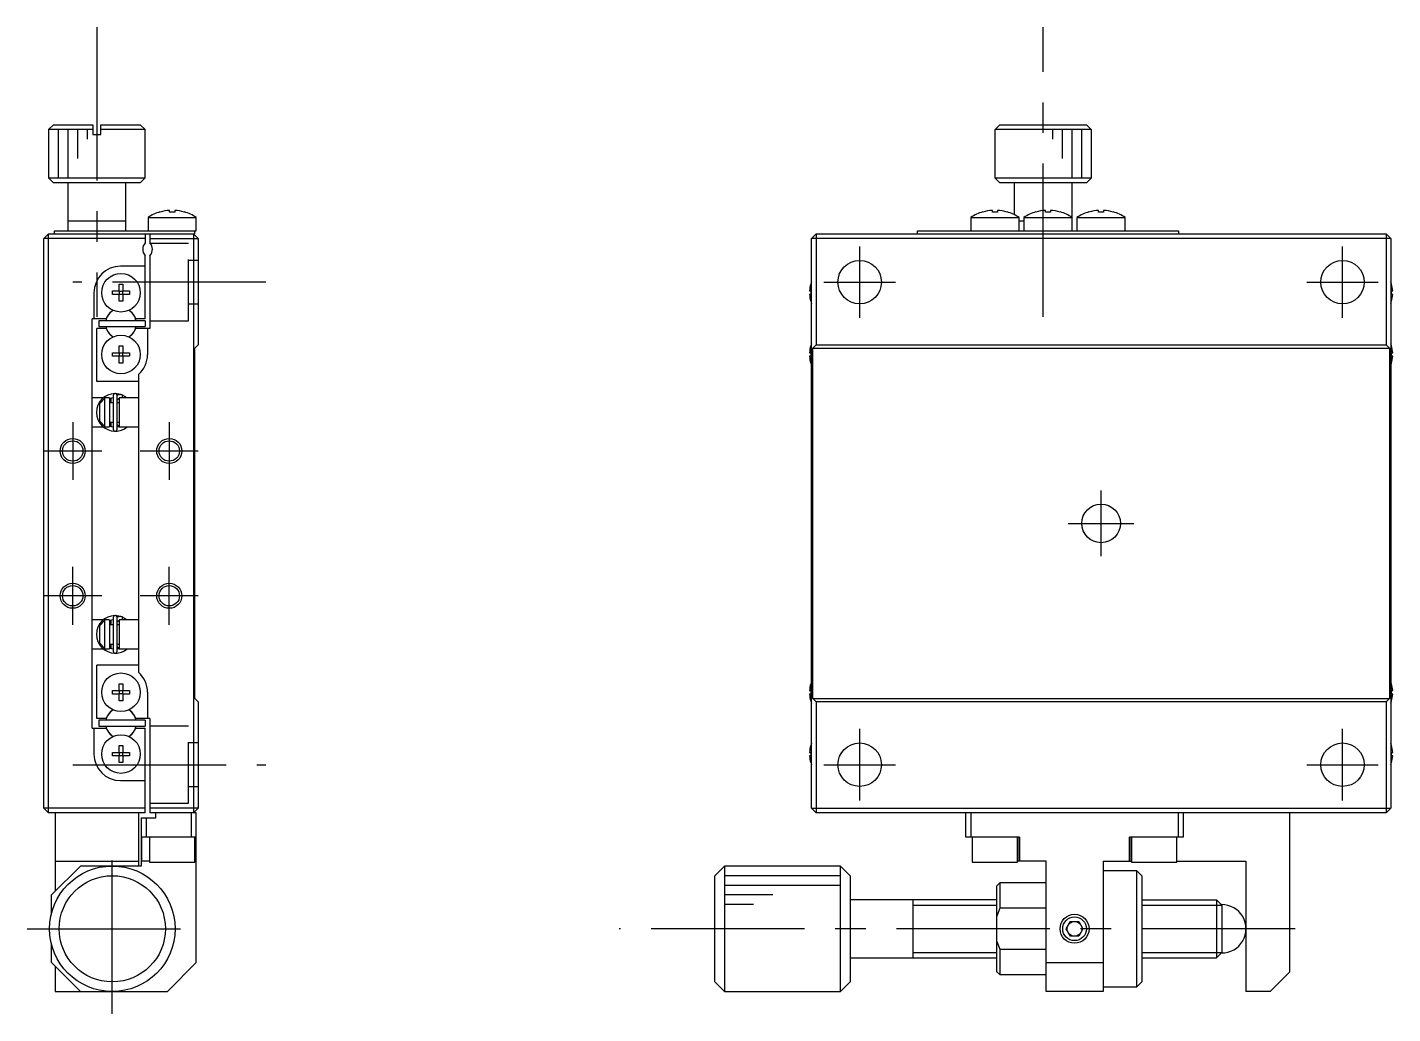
# Model space of a CAD drawing. Extents: x 0 to 337, y -8 to 233.
# Drawn here: x 196 to 337.4, y 74 to 176.2 of the extents above; entities that cross this region are included whole.
import ezdxf

# ---------------------------------------------------------------- set-up
doc = ezdxf.new("R2010")
doc.units = 0
doc.header["$LTSCALE"] = 0.5
doc.linetypes.add('CENTER', pattern=[50.8, 31.75, -6.35, 6.35, -6.35])
doc.linetypes.add('DASHED', pattern=[19.05, 12.7, -6.35])
for name, color, linetype in [('MSM_CENTER', 1, 'CENTER'), ('MSM_CONTINUOUS', 7, 'CONTINUOUS'), ('MSM_DASHED', 4, 'DASHED'), ('MSM_NARROW', 5, 'CONTINUOUS')]:
    doc.layers.add(name, color=color, linetype=linetype)

msp = doc.modelspace()

# ---------------------------------------------------------------- linework, layer by layer
at = {"layer": 'MSM_CENTER'}
for p, q in [((203.241976, 176.191827), (203.241976, 146.191827)), ((301.23053, 146.191827), (301.23053, 176.191827)), ((282.23053, 146.091827), (282.23053, 153.491827)), ((332.23053, 146.091827), (332.23053, 153.491827)), ((220.741976, 149.791827), (200.741976, 149.791827)), ((278.53053, 149.791827), (285.93053, 149.791827)), ((328.53053, 149.791827), (335.93053, 149.791827)), ((200.741976, 135.291828), (200.741976, 129.291826)), ((210.741976, 135.291828), (210.741976, 129.291826)), ((203.741978, 132.291827), (197.741975, 132.291827)), ((213.741978, 132.291827), (207.741975, 132.291827)), ((307.23053, 121.391827), (307.23053, 128.191827)), ((303.83053, 124.791827), (310.63053, 124.791827)), ((200.741976, 114.291826), (200.741976, 120.291828)), ((210.741976, 114.291826), (210.741976, 120.291828)), ((203.741978, 117.291827), (197.741975, 117.291827)), ((213.741978, 117.291827), (207.741975, 117.291827)), ((282.23053, 96.091827), (282.23053, 103.491827)), ((332.23053, 96.091827), (332.23053, 103.491827)), ((200.741976, 99.791827), (220.741976, 99.791827)), ((278.53053, 99.791827), (285.93053, 99.791827)), ((328.53053, 99.791827), (335.93053, 99.791827)), ((204.841976, 73.991827), (204.841976, 91.591827)), ((196.041976, 82.791827), (213.641976, 82.791827)), ((327.32546, 82.791827), (257.32546, 82.791827))]:
    msp.add_line(p, q, dxfattribs=at)
at = {"layer": 'MSM_CONTINUOUS'}
for p, q in [((198.741976, 166.091827), (198.241976, 165.591827)), ((202.841976, 165.591827), (198.241976, 165.591827)), ((198.241976, 165.591827), (198.241976, 160.591827)), ((198.741976, 166.091827), (202.841976, 166.091827)), ((202.841976, 166.091827), (202.841976, 165.091827)), ((203.641976, 166.091827), (207.741976, 166.091827)), ((203.641976, 165.091827), (203.641976, 166.091827)), ((208.241976, 165.591827), (203.641976, 165.591827)), ((208.241976, 165.591827), (207.741976, 166.091827)), ((208.241976, 160.591827), (208.241976, 165.591827)), ((296.246556, 165.591827), (296.748343, 166.091827)), ((306.214505, 165.591827), (296.246556, 165.591827)), ((296.246556, 165.091827), (296.246556, 165.591827)), ((296.748343, 166.091827), (305.712717, 166.091827)), ((305.712717, 166.091827), (306.214505, 165.591827)), ((306.214505, 165.591827), (306.214505, 165.091827)), ((202.841976, 165.091827), (203.641976, 165.091827)), ((296.23053, 165.091827), (296.246556, 165.091827)), ((296.23053, 165.091827), (296.23053, 160.591827)), ((306.214505, 165.091827), (306.23053, 165.091827)), ((306.23053, 160.591827), (306.23053, 165.091827)), ((198.241976, 160.591827), (198.741976, 160.091827)), ((198.241976, 160.591827), (208.241976, 160.591827)), ((207.741976, 160.091827), (198.741976, 160.091827)), ((200.241976, 160.091827), (200.241976, 155.091827)), ((206.241976, 155.091827), (206.241976, 160.091827)), ((207.741976, 160.091827), (208.241976, 160.591827)), ((296.23053, 160.591827), (306.23053, 160.591827)), ((296.23053, 160.591827), (296.73053, 160.091827)), ((305.73053, 160.091827), (296.73053, 160.091827)), ((298.23053, 160.091827), (298.23053, 156.772956)), ((304.23053, 155.091827), (304.23053, 160.091827)), ((305.73053, 160.091827), (306.23053, 160.591827)), ((209.783386, 157.054408), (209.780043, 157.061263)), ((210.781976, 157.054408), (210.781976, 157.22678)), ((211.301976, 157.054408), (210.781976, 157.054408)), ((211.301976, 157.22678), (211.301976, 157.054408)), ((212.303909, 157.061263), (212.300565, 157.054408)), ((294.971941, 157.054408), (294.968597, 157.061263)), ((295.97053, 157.054408), (295.97053, 157.22678)), ((296.49053, 157.054408), (295.97053, 157.054408)), ((296.49053, 157.22678), (296.49053, 157.054408)), ((297.492463, 157.061263), (297.48912, 157.054408)), ((300.471941, 157.054408), (300.468597, 157.061263)), ((301.47053, 157.054408), (301.47053, 157.22678)), ((301.99053, 157.054408), (301.47053, 157.054408)), ((301.99053, 157.22678), (301.99053, 157.054408)), ((302.992463, 157.061263), (302.98912, 157.054408)), ((305.971941, 157.054408), (305.968597, 157.061263)), ((306.97053, 157.054408), (306.97053, 157.22678)), ((307.49053, 157.054408), (306.97053, 157.054408)), ((307.49053, 157.22678), (307.49053, 157.054408)), ((308.492463, 157.061263), (308.48912, 157.054408)), ((206.241976, 156.091827), (200.241976, 156.091827)), ((208.541976, 156.483485), (213.541976, 156.483485)), ((208.541976, 156.483485), (208.541976, 155.091827)), ((213.541976, 155.091827), (213.541976, 156.483485)), ((293.73053, 156.483485), (293.73053, 155.091827)), ((293.73053, 156.483485), (298.73053, 156.483485)), ((298.73053, 155.091827), (298.73053, 156.483485)), ((299.23053, 156.091827), (298.73053, 156.091827)), ((299.23053, 156.483485), (299.23053, 155.091827)), ((299.23053, 156.483485), (304.23053, 156.483485)), ((304.73053, 156.483485), (304.73053, 155.091827)), ((304.73053, 156.483485), (309.73053, 156.483485)), ((309.73053, 155.091827), (309.73053, 156.483485)), ((198.241976, 154.791827), (197.741976, 154.291827)), ((197.741976, 95.291827), (197.741976, 154.291827)), ((208.241976, 154.291827), (197.741976, 154.291827)), ((198.241976, 154.791827), (213.341976, 154.791827)), ((198.241976, 94.791827), (198.241976, 154.791827)), ((198.841976, 154.791827), (198.841976, 155.091827)), ((198.841976, 155.091827), (213.541976, 155.091827)), ((208.241976, 154.791827), (208.241976, 153.853265)), ((208.741976, 154.791827), (208.741976, 153.853265)), ((208.741976, 154.291827), (213.741976, 154.291827)), ((213.241976, 154.791827), (213.741976, 154.291827)), ((213.241976, 154.791827), (213.241976, 94.791827)), ((213.341976, 155.091827), (213.341976, 154.791827)), ((213.741976, 154.291827), (213.741976, 143.291827)), ((277.73053, 154.791827), (277.23053, 154.291827)), ((277.23053, 95.291827), (277.23053, 154.291827)), ((337.23053, 154.291827), (277.23053, 154.291827)), ((277.73053, 154.791827), (336.73053, 154.791827)), ((277.73053, 154.791827), (277.73053, 143.291827)), ((288.23053, 154.791827), (288.23053, 155.091827)), ((288.23053, 155.091827), (315.23053, 155.091827)), ((315.23053, 155.091827), (315.23053, 154.791827)), ((337.23053, 154.291827), (336.73053, 154.791827)), ((336.73053, 154.791827), (336.73053, 143.291827)), ((337.23053, 154.291827), (337.23053, 95.291827)), ((208.241976, 151.441827), (205.691976, 151.441827)), ((208.241976, 145.991827), (208.241976, 152.53039)), ((208.741976, 152.53039), (208.741976, 144.991827)), ((202.941976, 148.691827), (202.941976, 145.991827)), ((204.855614, 148.511827), (204.855614, 148.871827)), ((204.855614, 148.871827), (205.561976, 148.871827)), ((205.561976, 148.511827), (204.855614, 148.511827)), ((205.561976, 149.578189), (205.921976, 149.578189)), ((205.561976, 148.871827), (205.561976, 149.578189)), ((205.572348, 148.861455), (205.561976, 148.871827)), ((205.572348, 148.5222), (205.561976, 148.511827)), ((205.561976, 147.805466), (205.561976, 148.511827)), ((205.572348, 148.5222), (205.572348, 148.861455)), ((205.572348, 148.861455), (205.911604, 148.861455)), ((205.911604, 148.5222), (205.572348, 148.5222)), ((205.911604, 148.861455), (205.921976, 148.871827)), ((205.911604, 148.861455), (205.911604, 148.5222)), ((205.911604, 148.5222), (205.921976, 148.511827)), ((205.921976, 149.578189), (205.921976, 148.871827)), ((205.921976, 148.871827), (206.628337, 148.871827)), ((205.921976, 148.511827), (205.921976, 147.805466)), ((206.628337, 148.511827), (205.921976, 148.511827)), ((206.628337, 148.871827), (206.628337, 148.511827)), ((277.040671, 148.871827), (277.161009, 148.871827)), ((277.161009, 148.511827), (277.040671, 148.511827)), ((277.156386, 149.580443), (277.161009, 149.578189)), ((277.161009, 148.871827), (277.161009, 148.511827)), ((337.300052, 149.578189), (337.304674, 149.580443)), ((337.300052, 148.871827), (337.420389, 148.871827)), ((337.300052, 148.511827), (337.300052, 148.871827)), ((337.420389, 148.511827), (337.300052, 148.511827)), ((205.921976, 147.805466), (205.561976, 147.805466)), ((277.161009, 147.805466), (277.156386, 147.803211)), ((337.304674, 147.803211), (337.300052, 147.805466)), ((202.741976, 103.591827), (202.741976, 145.991827)), ((204.19117, 145.991827), (202.741976, 145.991827)), ((203.441976, 145.791827), (203.441976, 145.191827)), ((208.241976, 145.791827), (203.441976, 145.791827)), ((204.19117, 145.991827), (204.341336, 146.251923)), ((207.142615, 146.251923), (207.292781, 145.991827)), ((208.241976, 145.991827), (207.292781, 145.991827)), ((208.241976, 145.791827), (208.241976, 145.191827)), ((203.241976, 139.491827), (203.241976, 144.991827)), ((204.19117, 144.991827), (203.241976, 144.991827)), ((203.441976, 145.191827), (208.241976, 145.191827)), ((204.19117, 144.991827), (204.341336, 144.731732)), ((207.142615, 144.731732), (207.292781, 144.991827)), ((208.741976, 144.991827), (207.292781, 144.991827)), ((208.491976, 144.991827), (208.491976, 142.291827)), ((205.561976, 143.178189), (205.921976, 143.178189)), ((205.561976, 142.471827), (205.561976, 143.178189)), ((205.921976, 143.178189), (205.921976, 142.471827)), ((213.391976, 142.941827), (213.741976, 143.291827)), ((213.391976, 106.641827), (213.391976, 142.941827)), ((277.156386, 143.180443), (277.161009, 143.178189)), ((277.38053, 142.941827), (277.73053, 143.291827)), ((277.38053, 106.641827), (277.38053, 142.941827)), ((277.38053, 142.941827), (337.08053, 142.941827)), ((277.73053, 143.291827), (336.73053, 143.291827)), ((336.73053, 143.291827), (337.08053, 142.941827)), ((337.08053, 142.941827), (337.08053, 106.641827)), ((337.300052, 143.178189), (337.304674, 143.180443)), ((204.855614, 142.111827), (204.855614, 142.471827)), ((204.855614, 142.471827), (205.561976, 142.471827)), ((205.561976, 142.111827), (204.855614, 142.111827)), ((205.572348, 142.461455), (205.561976, 142.471827)), ((205.572348, 142.1222), (205.561976, 142.111827)), ((205.561976, 141.405466), (205.561976, 142.111827)), ((205.921976, 141.405466), (205.561976, 141.405466)), ((205.572348, 142.461455), (205.911604, 142.461455)), ((205.572348, 142.1222), (205.572348, 142.461455)), ((205.911604, 142.1222), (205.572348, 142.1222)), ((205.911604, 142.461455), (205.921976, 142.471827)), ((205.911604, 142.461455), (205.911604, 142.1222)), ((205.911604, 142.1222), (205.921976, 142.111827)), ((205.921976, 142.471827), (206.628337, 142.471827)), ((205.921976, 142.111827), (205.921976, 141.405466)), ((206.628337, 142.111827), (205.921976, 142.111827)), ((206.628337, 142.471827), (206.628337, 142.111827)), ((277.040671, 142.471827), (277.161009, 142.471827)), ((277.161009, 142.111827), (277.040671, 142.111827)), ((277.161009, 141.405466), (277.156386, 141.403211)), ((277.161009, 142.471827), (277.161009, 142.111827)), ((337.300052, 142.471827), (337.420389, 142.471827)), ((337.300052, 142.111827), (337.300052, 142.471827)), ((337.420389, 142.111827), (337.300052, 142.111827)), ((337.304674, 141.403211), (337.300052, 141.405466)), ((207.541976, 140.212765), (207.541976, 109.37089)), ((207.541976, 139.491827), (203.241976, 139.491827)), ((203.905917, 137.791827), (202.741976, 137.791827)), ((203.541976, 137.211928), (204.041976, 137.741074)), ((203.541976, 135.371727), (203.541976, 137.211928)), ((204.541976, 137.791827), (204.041976, 137.791827)), ((204.041976, 137.791827), (204.041976, 134.791827)), ((204.541821, 137.727047), (204.946953, 137.835509)), ((204.541976, 137.791827), (204.541976, 134.791827)), ((204.946976, 137.291827), (204.541976, 137.291827)), ((204.741976, 137.791827), (204.730303, 137.791827)), ((204.741976, 137.291827), (204.741976, 137.791827)), ((204.946976, 138.041827), (204.946976, 134.541827)), ((205.857027, 138.099523), (205.169565, 138.235483)), ((205.343087, 138.069144), (205.335428, 138.065452)), ((205.336976, 134.541827), (205.336976, 138.041827)), ((205.336976, 137.440328), (205.33731, 137.454553)), ((205.541976, 137.291827), (205.336976, 137.291827)), ((205.33731, 137.454553), (205.338369, 137.469533)), ((205.338369, 137.469533), (205.340153, 137.484443)), ((205.340153, 137.484443), (205.342656, 137.499246)), ((205.342656, 137.499246), (205.345874, 137.51391)), ((205.374434, 138.083072), (205.343087, 138.069144)), ((205.345874, 137.51391), (205.349798, 137.528398)), ((205.349798, 137.528398), (205.354421, 137.542677)), ((205.354421, 137.542677), (205.359732, 137.556714)), ((205.359732, 137.556714), (205.365719, 137.570475)), ((205.365719, 137.570475), (205.37237, 137.583926)), ((205.37237, 137.583926), (205.37967, 137.597037)), ((205.406424, 138.095414), (205.374434, 138.083072)), ((205.37967, 137.597037), (205.387603, 137.609774)), ((205.387603, 137.609774), (205.396152, 137.622108)), ((205.396152, 137.622108), (205.405297, 137.634007)), ((205.405297, 137.634007), (205.415019, 137.645441)), ((205.438979, 138.106141), (205.406424, 138.095414)), ((205.415019, 137.645441), (205.425294, 137.656383)), ((205.425294, 137.656383), (205.436101, 137.666803)), ((205.436101, 137.666803), (205.447414, 137.676676)), ((205.472019, 138.115227), (205.438979, 138.106141)), ((205.447414, 137.676676), (205.459208, 137.685975)), ((205.459208, 137.685975), (205.471453, 137.694675)), ((205.471453, 137.694675), (205.484123, 137.702753)), ((205.505463, 138.122649), (205.472019, 138.115227)), ((205.484123, 137.702753), (205.497185, 137.710187)), ((205.497185, 137.710187), (205.510609, 137.716956)), ((205.539229, 138.128391), (205.505463, 138.122649)), ((205.510609, 137.716956), (205.524362, 137.723041)), ((205.524362, 137.723041), (205.53841, 137.728425)), ((205.53841, 137.728425), (205.541955, 137.729656)), ((205.573235, 138.132438), (205.539229, 138.128391)), ((207.541976, 137.791827), (205.541976, 137.791827)), ((205.541976, 137.791827), (205.541976, 134.791827)), ((205.607398, 138.134781), (205.573235, 138.132438)), ((205.641635, 138.135413), (205.607398, 138.134781)), ((205.67586, 138.134333), (205.641635, 138.135413)), ((205.709993, 138.131544), (205.67586, 138.134333)), ((205.743947, 138.127051), (205.709993, 138.131544)), ((205.777642, 138.120866), (205.743947, 138.127051)), ((205.810994, 138.113003), (205.777642, 138.120866)), ((205.812638, 137.803467), (205.806488, 137.791827)), ((205.84392, 138.10348), (205.810994, 138.113003)), ((205.818895, 137.81572), (205.812638, 137.803467)), ((205.916231, 138.074104), (205.817018, 137.791803)), ((205.825222, 137.828508), (205.818895, 137.81572)), ((205.831579, 137.841751), (205.825222, 137.828508)), ((205.837924, 137.855365), (205.831579, 137.841751)), ((205.844219, 137.869266), (205.837924, 137.855365)), ((205.87634, 138.092321), (205.84392, 138.10348)), ((205.850424, 137.883367), (205.844219, 137.869266)), ((205.8565, 137.897577), (205.850424, 137.883367)), ((205.862409, 137.911809), (205.8565, 137.897577)), ((205.868114, 137.925972), (205.862409, 137.911809)), ((205.873579, 137.939979), (205.868114, 137.925972)), ((205.878769, 137.95374), (205.873579, 137.939979)), ((205.906507, 138.080267), (205.87634, 138.092321)), ((205.883652, 137.96717), (205.878769, 137.95374)), ((205.888197, 137.980183), (205.883652, 137.96717)), ((205.892376, 137.992699), (205.888197, 137.980183)), ((205.896163, 138.004639), (205.892376, 137.992699)), ((205.899533, 138.015927), (205.896163, 138.004639)), ((205.902466, 138.026493), (205.899533, 138.015927)), ((205.904942, 138.03627), (205.902466, 138.026493)), ((205.906948, 138.045198), (205.904942, 138.03627)), ((205.905156, 138.080552), (205.907115, 138.079931)), ((206.378007, 137.79195), (205.906062, 138.079409)), ((205.908469, 138.053219), (205.906948, 138.045198)), ((205.907115, 138.079931), (205.90859, 138.078186)), ((205.909497, 138.060284), (205.908469, 138.053219)), ((205.90859, 138.078186), (205.909569, 138.075327)), ((205.910024, 138.066347), (205.909497, 138.060284)), ((205.909569, 138.075327), (205.910049, 138.071372)), ((205.910049, 138.071372), (205.910024, 138.066347)), ((205.915164, 138.07549), (205.916231, 138.074104)), ((202.741976, 134.791827), (203.905551, 134.791827)), ((204.041976, 134.849826), (203.541976, 135.378972)), ((204.041976, 134.791827), (204.541976, 134.791827)), ((204.94692, 134.748461), (204.541815, 134.856273)), ((204.541976, 135.291827), (204.946976, 135.291827)), ((204.730139, 134.791827), (204.741976, 134.791827)), ((204.741976, 134.791827), (204.741976, 135.291827)), ((205.336976, 135.291827), (205.541976, 135.291827)), ((205.337052, 135.136632), (205.336976, 135.143327)), ((205.553784, 134.790715), (205.337018, 134.748138)), ((205.337747, 135.121627), (205.337052, 135.136632)), ((205.339169, 135.106672), (205.337747, 135.121627)), ((205.341314, 135.0918), (205.339169, 135.106672)), ((205.344178, 135.077048), (205.341314, 135.0918)), ((205.347755, 135.06245), (205.344178, 135.077048)), ((205.352038, 135.04804), (205.347755, 135.06245)), ((205.357018, 135.033854), (205.352038, 135.04804)), ((205.362685, 135.019924), (205.357018, 135.033854)), ((205.369026, 135.006285), (205.362685, 135.019924)), ((205.376028, 134.992971), (205.369026, 135.006285)), ((205.383676, 134.980013), (205.376028, 134.992971)), ((205.391952, 134.967444), (205.383676, 134.980013)), ((205.40084, 134.955296), (205.391952, 134.967444)), ((205.410319, 134.943599), (205.40084, 134.955296)), ((205.420367, 134.932383), (205.410319, 134.943599)), ((205.430962, 134.921678), (205.420367, 134.932383)), ((205.442079, 134.911512), (205.430962, 134.921678)), ((205.453692, 134.901911), (205.442079, 134.911512)), ((205.465773, 134.892901), (205.453692, 134.901911)), ((205.478293, 134.884508), (205.465773, 134.892901)), ((205.491222, 134.876754), (205.478293, 134.884508)), ((205.504528, 134.86966), (205.491222, 134.876754)), ((205.518177, 134.863248), (205.504528, 134.86966)), ((205.532134, 134.857534), (205.518177, 134.863248)), ((205.54195, 134.854), (205.532134, 134.857534)), ((205.541976, 134.791827), (207.541976, 134.791827)), ((205.847772, 134.481235), (205.86418, 134.486935)), ((205.864491, 134.486217), (205.924218, 134.512118)), ((205.902686, 134.503603), (205.905156, 134.503102)), ((205.905156, 134.503102), (205.904836, 134.503866)), ((205.906507, 134.503388), (205.905156, 134.503102)), ((205.907236, 134.50381), (205.906507, 134.503388)), ((203.905917, 114.791827), (202.741976, 114.791827)), ((203.541976, 114.211928), (204.041976, 114.741074)), ((204.541976, 114.791827), (204.041976, 114.791827)), ((204.041976, 114.791827), (204.041976, 111.791827)), ((204.541821, 114.727047), (204.946953, 114.835509)), ((204.541976, 114.791827), (204.541976, 111.791827)), ((204.741976, 114.791827), (204.730303, 114.791827)), ((204.741976, 114.291827), (204.741976, 114.791827)), ((204.946976, 115.041827), (204.946976, 111.541827)), ((205.857027, 115.099523), (205.169565, 115.235483)), ((205.343087, 115.069144), (205.335428, 115.065452)), ((205.336976, 111.541827), (205.336976, 115.041827)), ((205.374434, 115.083072), (205.343087, 115.069144)), ((205.345874, 114.51391), (205.349798, 114.528398)), ((205.349798, 114.528398), (205.354421, 114.542677)), ((205.354421, 114.542677), (205.359732, 114.556714)), ((205.359732, 114.556714), (205.365719, 114.570475)), ((205.365719, 114.570475), (205.37237, 114.583926)), ((205.37237, 114.583926), (205.37967, 114.597037)), ((205.406424, 115.095414), (205.374434, 115.083072)), ((205.37967, 114.597037), (205.387603, 114.609774)), ((205.387603, 114.609774), (205.396152, 114.622108)), ((205.396152, 114.622108), (205.405297, 114.634007)), ((205.405297, 114.634007), (205.415019, 114.645441)), ((205.438979, 115.106141), (205.406424, 115.095414)), ((205.415019, 114.645441), (205.425294, 114.656383)), ((205.425294, 114.656383), (205.436101, 114.666803)), ((205.436101, 114.666803), (205.447414, 114.676676)), ((205.472019, 115.115227), (205.438979, 115.106141)), ((205.447414, 114.676676), (205.459208, 114.685975)), ((205.459208, 114.685975), (205.471453, 114.694675)), ((205.471453, 114.694675), (205.484123, 114.702753)), ((205.505463, 115.122649), (205.472019, 115.115227)), ((205.484123, 114.702753), (205.497185, 114.710187)), ((205.497185, 114.710187), (205.510609, 114.716956)), ((205.539229, 115.128391), (205.505463, 115.122649)), ((205.510609, 114.716956), (205.524362, 114.723041)), ((205.524362, 114.723041), (205.53841, 114.728425)), ((205.53841, 114.728425), (205.541955, 114.729656)), ((205.573235, 115.132438), (205.539229, 115.128391)), ((207.541976, 114.791827), (205.541976, 114.791827)), ((205.541976, 114.791827), (205.541976, 111.791827)), ((205.607398, 115.134781), (205.573235, 115.132438)), ((205.641635, 115.135413), (205.607398, 115.134781)), ((205.67586, 115.134333), (205.641635, 115.135413)), ((205.709993, 115.131544), (205.67586, 115.134333)), ((205.743947, 115.127051), (205.709993, 115.131544)), ((205.777642, 115.120866), (205.743947, 115.127051)), ((205.810994, 115.113003), (205.777642, 115.120866)), ((205.812638, 114.803467), (205.806488, 114.791827)), ((205.84392, 115.10348), (205.810994, 115.113003)), ((205.818895, 114.81572), (205.812638, 114.803467)), ((205.915164, 115.07549), (205.817018, 114.791803)), ((205.825222, 114.828508), (205.818895, 114.81572)), ((205.831579, 114.841751), (205.825222, 114.828508)), ((205.837924, 114.855365), (205.831579, 114.841751)), ((205.844219, 114.869266), (205.837924, 114.855365)), ((205.87634, 115.092321), (205.84392, 115.10348)), ((205.850424, 114.883367), (205.844219, 114.869266)), ((205.8565, 114.897577), (205.850424, 114.883367)), ((205.862409, 114.911809), (205.8565, 114.897577)), ((205.868114, 114.925972), (205.862409, 114.911809)), ((205.873579, 114.939979), (205.868114, 114.925972)), ((205.878769, 114.95374), (205.873579, 114.939979)), ((205.906507, 115.080267), (205.87634, 115.092321)), ((205.883652, 114.96717), (205.878769, 114.95374)), ((205.888197, 114.980183), (205.883652, 114.96717)), ((205.892376, 114.992699), (205.888197, 114.980183)), ((205.896163, 115.004639), (205.892376, 114.992699)), ((205.899533, 115.015927), (205.896163, 115.004639)), ((205.902466, 115.026493), (205.899533, 115.015927)), ((205.904942, 115.03627), (205.902466, 115.026493)), ((205.906948, 115.045198), (205.904942, 115.03627)), ((205.905156, 115.080552), (205.907115, 115.079931)), ((206.378007, 114.79195), (205.906062, 115.079409)), ((205.908469, 115.053219), (205.906948, 115.045198)), ((205.907115, 115.079931), (205.90859, 115.078186)), ((205.909497, 115.060284), (205.908469, 115.053219)), ((205.90859, 115.078186), (205.909569, 115.075327)), ((205.910024, 115.066347), (205.909497, 115.060284)), ((205.909569, 115.075327), (205.910049, 115.071372)), ((205.910049, 115.071372), (205.910024, 115.066347)), ((205.935369, 115.066591), (205.915607, 115.075287)), ((203.541976, 112.371727), (203.541976, 114.211928)), ((204.946976, 114.291827), (204.541976, 114.291827)), ((205.336976, 114.440328), (205.33731, 114.454553)), ((205.541976, 114.291827), (205.336976, 114.291827)), ((205.33731, 114.454553), (205.338369, 114.469533)), ((205.338369, 114.469533), (205.340153, 114.484443)), ((205.340153, 114.484443), (205.342656, 114.499246)), ((205.342656, 114.499246), (205.345874, 114.51391)), ((202.741976, 111.791827), (203.905551, 111.791827)), ((204.041976, 111.849826), (203.541976, 112.378972)), ((204.041976, 111.791827), (204.541976, 111.791827)), ((204.94692, 111.748461), (204.541815, 111.856273)), ((204.541976, 112.291827), (204.946976, 112.291827)), ((204.730139, 111.791827), (204.741976, 111.791827)), ((204.741976, 111.791827), (204.741976, 112.291827)), ((205.336976, 112.291827), (205.541976, 112.291827)), ((205.337052, 112.136632), (205.336976, 112.143327)), ((205.553784, 111.790715), (205.337018, 111.748138)), ((205.337747, 112.121627), (205.337052, 112.136632)), ((205.339169, 112.106672), (205.337747, 112.121627)), ((205.341314, 112.0918), (205.339169, 112.106672)), ((205.344178, 112.077048), (205.341314, 112.0918)), ((205.347755, 112.06245), (205.344178, 112.077048)), ((205.352038, 112.04804), (205.347755, 112.06245)), ((205.357018, 112.033854), (205.352038, 112.04804)), ((205.362685, 112.019924), (205.357018, 112.033854)), ((205.369026, 112.006285), (205.362685, 112.019924)), ((205.376028, 111.992971), (205.369026, 112.006285)), ((205.383676, 111.980013), (205.376028, 111.992971)), ((205.391952, 111.967444), (205.383676, 111.980013)), ((205.40084, 111.955296), (205.391952, 111.967444)), ((205.410319, 111.943599), (205.40084, 111.955296)), ((205.420367, 111.932383), (205.410319, 111.943599)), ((205.430962, 111.921678), (205.420367, 111.932383)), ((205.442079, 111.911512), (205.430962, 111.921678)), ((205.453692, 111.901911), (205.442079, 111.911512)), ((205.465773, 111.892901), (205.453692, 111.901911)), ((205.478293, 111.884508), (205.465773, 111.892901)), ((205.491222, 111.876754), (205.478293, 111.884508)), ((205.504528, 111.86966), (205.491222, 111.876754)), ((205.518177, 111.863248), (205.504528, 111.86966)), ((205.532134, 111.857534), (205.518177, 111.863248)), ((205.54195, 111.854), (205.532134, 111.857534)), ((205.541976, 111.791827), (207.541976, 111.791827)), ((205.847772, 111.481235), (205.86418, 111.486935)), ((205.864572, 111.486041), (205.93907, 111.518725)), ((205.902686, 111.503603), (205.905156, 111.503102)), ((205.905156, 111.503102), (205.904836, 111.503866)), ((205.906507, 111.503388), (205.905156, 111.503102)), ((205.907236, 111.50381), (205.906507, 111.503388)), ((203.241976, 104.591827), (203.241976, 110.091827)), ((207.541976, 110.091827), (203.241976, 110.091827)), ((204.855614, 107.111827), (204.855614, 107.471827)), ((204.855614, 107.471827), (205.561976, 107.471827)), ((205.561976, 108.178189), (205.921976, 108.178189)), ((205.561976, 107.471827), (205.561976, 108.178189)), ((205.572348, 107.461455), (205.561976, 107.471827)), ((205.572348, 107.461455), (205.911604, 107.461455)), ((205.572348, 107.1222), (205.572348, 107.461455)), ((205.911604, 107.461455), (205.921976, 107.471827)), ((205.911604, 107.461455), (205.911604, 107.1222)), ((205.921976, 108.178189), (205.921976, 107.471827)), ((205.921976, 107.471827), (206.628337, 107.471827)), ((206.628337, 107.471827), (206.628337, 107.111827)), ((277.040671, 107.471827), (277.161009, 107.471827)), ((277.156386, 108.180443), (277.161009, 108.178189)), ((277.161009, 107.471827), (277.161009, 107.111827)), ((337.300052, 108.178189), (337.304674, 108.180443)), ((337.300052, 107.471827), (337.420389, 107.471827)), ((337.300052, 107.111827), (337.300052, 107.471827)), ((205.561976, 107.111827), (204.855614, 107.111827)), ((205.572348, 107.1222), (205.561976, 107.111827)), ((205.561976, 106.405466), (205.561976, 107.111827)), ((205.921976, 106.405466), (205.561976, 106.405466)), ((205.911604, 107.1222), (205.572348, 107.1222)), ((205.911604, 107.1222), (205.921976, 107.111827)), ((205.921976, 107.111827), (205.921976, 106.405466)), ((206.628337, 107.111827), (205.921976, 107.111827)), ((208.491976, 107.291827), (208.491976, 104.591827)), ((213.741976, 106.291827), (213.391976, 106.641827)), ((213.741976, 106.291827), (213.741976, 95.291827)), ((277.161009, 107.111827), (277.040671, 107.111827)), ((277.161009, 106.405466), (277.156386, 106.403211)), ((277.73053, 106.291827), (277.38053, 106.641827)), ((277.38053, 106.641827), (337.08053, 106.641827)), ((336.73053, 106.291827), (277.73053, 106.291827)), ((277.73053, 106.291827), (277.73053, 94.791827)), ((337.08053, 106.641827), (336.73053, 106.291827)), ((336.73053, 106.291827), (336.73053, 94.791827)), ((337.420389, 107.111827), (337.300052, 107.111827)), ((337.304674, 106.403211), (337.300052, 106.405466)), ((204.19117, 104.591827), (204.341336, 104.851923)), ((207.142615, 104.851923), (207.292781, 104.591827)), ((202.741976, 103.591827), (204.19117, 103.591827)), ((202.941976, 103.591827), (202.941976, 100.891827)), ((204.19117, 104.591827), (203.241976, 104.591827)), ((203.441976, 104.391827), (203.441976, 103.791827)), ((208.241976, 104.391827), (203.441976, 104.391827)), ((203.441976, 103.791827), (208.241976, 103.791827)), ((204.19117, 103.591827), (204.341336, 103.331732)), ((207.142615, 103.331732), (207.292781, 103.591827)), ((208.741976, 104.591827), (207.292781, 104.591827)), ((207.292781, 103.591827), (208.241976, 103.591827)), ((208.241976, 104.391827), (208.241976, 103.791827)), ((208.241976, 94.791827), (208.241976, 103.591827)), ((208.741976, 104.591827), (208.741976, 94.791827)), ((204.855614, 100.711827), (204.855614, 101.071827)), ((204.855614, 101.071827), (205.561976, 101.071827)), ((205.561976, 100.711827), (204.855614, 100.711827)), ((205.561976, 101.778189), (205.921976, 101.778189)), ((205.561976, 101.071827), (205.561976, 101.778189)), ((205.572348, 101.061455), (205.561976, 101.071827)), ((205.572348, 100.7222), (205.561976, 100.711827)), ((205.561976, 100.005466), (205.561976, 100.711827)), ((205.572348, 100.7222), (205.572348, 101.061455)), ((205.572348, 101.061455), (205.911604, 101.061455)), ((205.911604, 100.7222), (205.572348, 100.7222)), ((205.911604, 101.061455), (205.921976, 101.071827)), ((205.911604, 101.061455), (205.911604, 100.7222)), ((205.911604, 100.7222), (205.921976, 100.711827)), ((205.921976, 101.778189), (205.921976, 101.071827)), ((205.921976, 101.071827), (206.628337, 101.071827)), ((205.921976, 100.711827), (205.921976, 100.005466)), ((206.628337, 100.711827), (205.921976, 100.711827)), ((206.628337, 101.071827), (206.628337, 100.711827)), ((277.040671, 101.071827), (277.161009, 101.071827)), ((277.161009, 100.711827), (277.040671, 100.711827)), ((277.156386, 101.780443), (277.161009, 101.778189)), ((277.161009, 101.071827), (277.161009, 100.711827)), ((337.300052, 101.778189), (337.304674, 101.780443)), ((337.300052, 101.071827), (337.420389, 101.071827)), ((337.300052, 100.711827), (337.300052, 101.071827)), ((337.420389, 100.711827), (337.300052, 100.711827)), ((205.921976, 100.005466), (205.561976, 100.005466)), ((277.161009, 100.005466), (277.156386, 100.003211)), ((337.304674, 100.003211), (337.300052, 100.005466)), ((205.691976, 98.141827), (208.241976, 98.141827)), ((198.241976, 94.791827), (197.741976, 95.291827)), ((208.241976, 95.291827), (197.741976, 95.291827)), ((208.241976, 94.791827), (198.241976, 94.791827)), ((198.941976, 94.791827), (198.941976, 86.691827)), ((207.541976, 94.791827), (207.541976, 89.291827)), ((213.741976, 95.291827), (208.741976, 95.291827)), ((213.541976, 94.791827), (208.741976, 94.791827)), ((209.341976, 94.291827), (209.341976, 94.791827)), ((213.041976, 92.291827), (213.041976, 94.791827)), ((213.741976, 95.291827), (213.241976, 94.791827)), ((213.541976, 79.291827), (213.541976, 94.791827)), ((277.23053, 95.291827), (277.73053, 94.791827)), ((277.23053, 95.291827), (337.23053, 95.291827)), ((336.73053, 94.791827), (277.73053, 94.791827)), ((293.23053, 92.291827), (293.23053, 94.791827)), ((293.73053, 94.791827), (293.73053, 92.291827)), ((315.23053, 92.291827), (315.23053, 94.791827)), ((315.73053, 94.791827), (315.73053, 92.291827)), ((326.73053, 94.791827), (326.73053, 78.291827)), ((336.73053, 94.791827), (337.23053, 95.291827)), ((207.841976, 94.291827), (207.841976, 89.291827)), ((207.841976, 94.291827), (209.341976, 94.291827)), ((208.341976, 94.291827), (208.341976, 92.291827)), ((213.541976, 92.291827), (207.841976, 92.291827)), ((207.882239, 92.291827), (207.882239, 89.791827)), ((208.691976, 92.291827), (208.691976, 89.691827)), ((213.391976, 89.691827), (213.391976, 92.291827)), ((213.472797, 89.791827), (213.472797, 92.291827)), ((298.778058, 92.291827), (293.23053, 92.291827)), ((293.88053, 92.291827), (293.88053, 89.691827)), ((298.58053, 89.691827), (298.58053, 92.291827)), ((298.748686, 89.791827), (298.748686, 92.291827)), ((298.778058, 92.291827), (298.778058, 89.791827)), ((310.183003, 89.791827), (310.183003, 92.291827)), ((315.73053, 92.291827), (310.183003, 92.291827)), ((310.212375, 92.291827), (310.212375, 89.791827)), ((310.38053, 92.291827), (310.38053, 89.691827)), ((315.08053, 89.691827), (315.08053, 92.291827)), ((201.541976, 89.291827), (198.541976, 86.291827)), ((198.941976, 89.791827), (207.541976, 89.791827)), ((207.841976, 89.291827), (201.541976, 89.291827)), ((208.691976, 89.791827), (207.841976, 89.791827)), ((208.691976, 89.691827), (213.391976, 89.691827)), ((213.541976, 89.791827), (213.391976, 89.791827)), ((268.23053, 89.291827), (267.23053, 88.291827)), ((268.23053, 89.291827), (268.23053, 76.291827)), ((280.23053, 89.291827), (268.23053, 89.291827)), ((281.23053, 88.291827), (280.23053, 89.291827)), ((280.23053, 76.291827), (280.23053, 89.291827)), ((293.88053, 89.691827), (298.58053, 89.691827)), ((301.53053, 89.791827), (298.58053, 89.791827)), ((301.53053, 76.291827), (301.53053, 89.791827)), ((307.43053, 89.791827), (310.38053, 89.791827)), ((307.43053, 89.791827), (307.43053, 76.291827)), ((310.38053, 89.691827), (315.08053, 89.691827)), ((315.08053, 89.791827), (322.23053, 89.791827)), ((322.23053, 89.791827), (322.23053, 76.291827)), ((267.23053, 77.291827), (267.23053, 88.291827)), ((281.23053, 88.291827), (281.23053, 77.292053)), ((310.93053, 88.791827), (307.43053, 88.791827)), ((310.93053, 76.791827), (310.93053, 88.791827)), ((311.43053, 88.291827), (310.93053, 88.791827)), ((311.43053, 88.291827), (311.43053, 77.291827)), ((198.541976, 84.391827), (198.541976, 86.291827)), ((296.73053, 87.541827), (296.43053, 87.241827)), ((296.43053, 78.341827), (296.43053, 87.241827)), ((296.73053, 87.541827), (296.73053, 84.913148)), ((301.53053, 87.541827), (296.73053, 87.541827)), ((296.430511, 85.791827), (281.23053, 85.791827)), ((287.73053, 85.791832), (287.73053, 79.791822)), ((296.73053, 84.913148), (296.43053, 84.110918)), ((301.53053, 84.913148), (296.73053, 84.913148)), ((311.43053, 85.791827), (319.18903, 85.791827)), ((319.18903, 85.791827), (319.18903, 79.791827)), ((319.73053, 85.250327), (319.18903, 85.791827)), ((319.73053, 85.250327), (319.73053, 80.333327)), ((303.614505, 82.791827), (304.047518, 83.541827)), ((303.931492, 83.340865), (304.279569, 83.541827)), ((304.047518, 83.541827), (304.913543, 83.541827)), ((304.681492, 83.541827), (305.029569, 83.340865)), ((304.913543, 83.541827), (305.346556, 82.791827)), ((304.047518, 82.041827), (303.614505, 82.791827)), ((303.73053, 82.590865), (303.73053, 82.992789)), ((304.279569, 82.041827), (303.931492, 82.242789)), ((304.913543, 82.041827), (304.047518, 82.041827)), ((305.029569, 82.242789), (304.681492, 82.041827)), ((305.346556, 82.791827), (304.913543, 82.041827)), ((305.23053, 82.992789), (305.23053, 82.590865)), ((198.541976, 79.291827), (198.541976, 81.191827)), ((296.43053, 81.472737), (296.73053, 80.670507)), ((296.73053, 80.670507), (296.73053, 78.041827)), ((296.73053, 80.670507), (301.53053, 80.670507)), ((198.541976, 79.291827), (201.541976, 76.291827)), ((210.541976, 76.291827), (213.541976, 79.291827)), ((281.23053, 79.791827), (296.430511, 79.791827)), ((301.53053, 79.291827), (307.43053, 79.291827)), ((311.43053, 79.791827), (319.18903, 79.791827)), ((319.18903, 79.791827), (319.73053, 80.333327)), ((198.941976, 78.891827), (198.941976, 76.291827)), ((296.43053, 78.341827), (296.73053, 78.041827)), ((296.73053, 78.041827), (301.53053, 78.041827)), ((324.73053, 76.291827), (326.73053, 78.291827)), ((267.23053, 77.291827), (268.23053, 76.291827)), ((280.23053, 76.291827), (281.23053, 77.291827)), ((307.43053, 76.791827), (310.93053, 76.791827)), ((310.93053, 76.791827), (311.43053, 77.291827)), ((198.941976, 76.291827), (210.541976, 76.291827)), ((268.23053, 76.291827), (280.23053, 76.291827)), ((307.43053, 76.291827), (301.53053, 76.291827)), ((324.73053, 76.291827), (322.23053, 76.291827))]:
    msp.add_line(p, q, dxfattribs=at)
for centre, radius in [((282.23053, 149.791827), 2.25), ((332.23053, 149.791827), 2.25), ((205.741976, 148.691827), 2), ((205.741976, 142.291827), 2), ((200.741976, 132.291827), 1.0565), ((210.741976, 132.291827), 1.0565), ((307.23053, 124.791827), 2), ((200.741976, 117.291827), 1.0565), ((210.741976, 117.291827), 1.0565), ((205.741976, 107.291827), 2), ((205.741976, 100.891827), 2), ((282.23053, 99.791827), 2.25), ((332.23053, 99.791827), 2.25), ((204.841976, 82.791827), 6.5), ((204.841976, 82.791827), 5.5), ((304.48053, 82.791827), 1.2295)]:
    msp.add_circle(centre, radius, dxfattribs=at)
for centre, radius, start, end in [((211.041976, 152.741827), 4.5, 106.285843, 123.748989), ((211.041976, 152.741827), 4.492483, 93.317816, 106.26943), ((211.041976, 152.741827), 4.492483, 73.73057, 86.682184), ((211.041976, 152.741827), 4.5, 56.251011, 73.714157), ((296.23053, 152.741827), 4.5, 106.285843, 123.748989), ((296.23053, 152.741827), 4.492483, 93.317816, 106.26943), ((296.23053, 152.741827), 4.492483, 73.73057, 86.682184), ((296.23053, 152.741827), 4.5, 56.251011, 73.714157), ((301.73053, 152.741827), 4.5, 106.285843, 123.748989), ((301.73053, 152.741827), 4.492483, 93.317816, 106.26943), ((301.73053, 152.741827), 4.492483, 73.73057, 86.682184), ((301.73053, 152.741827), 4.5, 56.251011, 73.714157), ((307.23053, 152.741827), 4.5, 106.285843, 123.748989), ((307.23053, 152.741827), 4.492483, 93.317816, 106.26943), ((307.23053, 152.741827), 4.492483, 73.73057, 86.682184), ((307.23053, 152.741827), 4.5, 56.251011, 73.714157), ((208.991976, 153.191827), 1, 138.590378, 221.409622), ((207.991976, 153.191827), 1, 318.590378, 41.409622), ((205.691976, 148.691827), 2.75, 90, 180), ((280.23053, 148.691827), 3.194933, 163.893288, 176.770291), ((280.23053, 148.691827), 3.194933, 183.229709, 196.106712), ((280.23053, 148.691827), 3.2, 159.635865, 163.877467), ((334.23053, 148.691827), 3.2, 16.122533, 20.364135), ((334.23053, 148.691827), 3.194933, 3.229709, 16.106712), ((334.23053, 148.691827), 3.194933, 343.893288, 356.770291), ((280.23053, 148.691827), 3.2, 196.122533, 200.364135), ((334.23053, 148.691827), 3.2, 339.635865, 343.877467), ((205.741976, 145.491826), 1.5875, 120.433182, 169.10691), ((205.856881, 145.376923), 1.75, 121.881533, 150), ((205.741976, 145.491826), 1.5875, 10.89309, 59.566818), ((205.627071, 145.376923), 1.75, 30, 58.118467), ((205.741976, 145.491826), 1.5875, 190.893016, 239.566737), ((205.856881, 145.606732), 1.75, 210, 238.118467), ((205.741976, 145.491826), 1.5875, 300.433263, 349.106984), ((205.627071, 145.606732), 1.75, 301.881533, 330), ((280.23053, 142.291827), 3.194933, 163.893288, 176.770291), ((280.23053, 142.291827), 3.2, 159.635865, 163.877467), ((334.23053, 142.291827), 3.2, 16.122533, 20.364135), ((334.23053, 142.291827), 3.194933, 3.229709, 16.106712), ((205.741976, 142.291827), 2.75, 310.885193, 0), ((280.23053, 142.291827), 3.194933, 183.229709, 196.106712), ((280.23053, 142.291827), 3.2, 196.122533, 200.364135), ((334.23053, 142.291827), 3.2, 339.635865, 343.877467), ((334.23053, 142.291827), 3.194933, 343.893288, 356.770291), ((205.141927, 136.291872), 1.943868, 90.672315, 269.257985), ((205.141976, 138.041827), 0.195, 0, 180), ((205.141976, 134.541827), 0.195, 180, 0), ((205.140263, 136.296899), 1.94898, 270.774434, 309.429122), ((205.141927, 113.291872), 1.943868, 90.672315, 269.257985), ((205.141976, 115.041827), 0.195, 0, 180), ((205.140263, 113.296899), 1.94898, 270.774434, 309.429122), ((205.141976, 111.541827), 0.195, 180, 0), ((205.741976, 107.291827), 2.75, 0, 49.114807), ((280.23053, 107.291827), 3.194933, 163.893288, 176.770291), ((280.23053, 107.291827), 3.2, 159.635865, 163.877467), ((334.23053, 107.291827), 3.2, 16.122533, 20.364135), ((334.23053, 107.291827), 3.194933, 3.229709, 16.106712), ((280.23053, 107.291827), 3.194933, 183.229709, 196.106712), ((280.23053, 107.291827), 3.2, 196.122533, 200.364135), ((334.23053, 107.291827), 3.2, 339.635865, 343.877467), ((334.23053, 107.291827), 3.194933, 343.893288, 356.770291), ((205.741976, 104.091826), 1.5875, 120.433182, 169.10691), ((205.856881, 103.976923), 1.75, 121.881533, 150), ((205.741976, 104.091826), 1.5875, 10.89309, 59.566818), ((205.627071, 103.976923), 1.75, 30, 58.118467), ((205.741976, 104.091826), 1.5875, 190.893016, 239.566737), ((205.856881, 104.206732), 1.75, 210, 238.118467), ((205.741976, 104.091826), 1.5875, 300.433263, 349.106984), ((205.627071, 104.206732), 1.75, 301.881533, 330), ((280.23053, 100.891827), 3.2, 159.635865, 163.877467), ((334.23053, 100.891827), 3.2, 16.122533, 20.364135), ((205.691976, 100.891827), 2.75, 180, 270), ((280.23053, 100.891827), 3.194933, 163.893288, 176.770291), ((280.23053, 100.891827), 3.194933, 183.229709, 196.106712), ((334.23053, 100.891827), 3.194933, 3.229709, 16.106712), ((334.23053, 100.891827), 3.194933, 343.893288, 356.770291), ((280.23053, 100.891827), 3.2, 196.122533, 200.364135), ((334.23053, 100.891827), 3.2, 339.635865, 343.877467), ((319.73053, 82.791827), 2.5, 269.05661378, 90.94338622)]:
    msp.add_arc(centre, radius, start, end, dxfattribs=at)
at = {"layer": 'MSM_DASHED'}
for p, q in [((212.741976, 153.791827), (208.792376, 153.791827)), ((212.741976, 145.791827), (212.741976, 153.791827)), ((213.741976, 152.041827), (212.741976, 152.041827)), ((212.741976, 147.541827), (213.741976, 147.541827)), ((208.741976, 145.791827), (212.741976, 145.791827)), ((212.741976, 103.791827), (208.741976, 103.791827)), ((212.741976, 95.791827), (212.741976, 103.791827)), ((213.741976, 102.041827), (212.741976, 102.041827)), ((212.741976, 97.541827), (213.741976, 97.541827)), ((208.741976, 95.791827), (212.741976, 95.791827))]:
    msp.add_line(p, q, dxfattribs=at)
at = {"layer": 'MSM_NARROW'}
for p, q in [((199.241976, 165.591827), (199.241976, 160.591827)), ((200.241976, 165.591827), (200.241976, 160.591827)), ((201.241976, 165.591827), (201.241976, 162.591827)), ((202.241976, 165.591827), (202.241976, 164.591827)), ((302.23053, 164.591827), (302.23053, 165.591827)), ((303.23053, 162.591827), (303.23053, 165.591827)), ((304.23053, 160.591827), (304.23053, 165.591827)), ((305.23053, 160.591827), (305.23053, 165.591827)), ((280.23053, 88.291827), (268.23053, 88.291827)), ((280.23053, 87.291827), (268.23053, 87.291827)), ((273.23053, 86.291827), (268.23053, 86.291827)), ((271.23053, 85.291827), (268.23053, 85.291827)), ((287.73053, 85.250327), (296.43053, 85.250327)), ((311.43053, 85.250327), (319.73053, 85.250327)), ((287.73053, 80.333327), (296.43053, 80.333327)), ((311.43053, 80.333327), (319.73053, 80.333327))]:
    msp.add_line(p, q, dxfattribs=at)
for centre, radius in [((200.741976, 132.291827), 1.3), ((210.741976, 132.291827), 1.3), ((200.741976, 117.291827), 1.3), ((210.741976, 117.291827), 1.3), ((304.48053, 82.791827), 1.5)]:
    msp.add_circle(centre, radius, dxfattribs=at)

doc.saveas('drawing.dxf')
